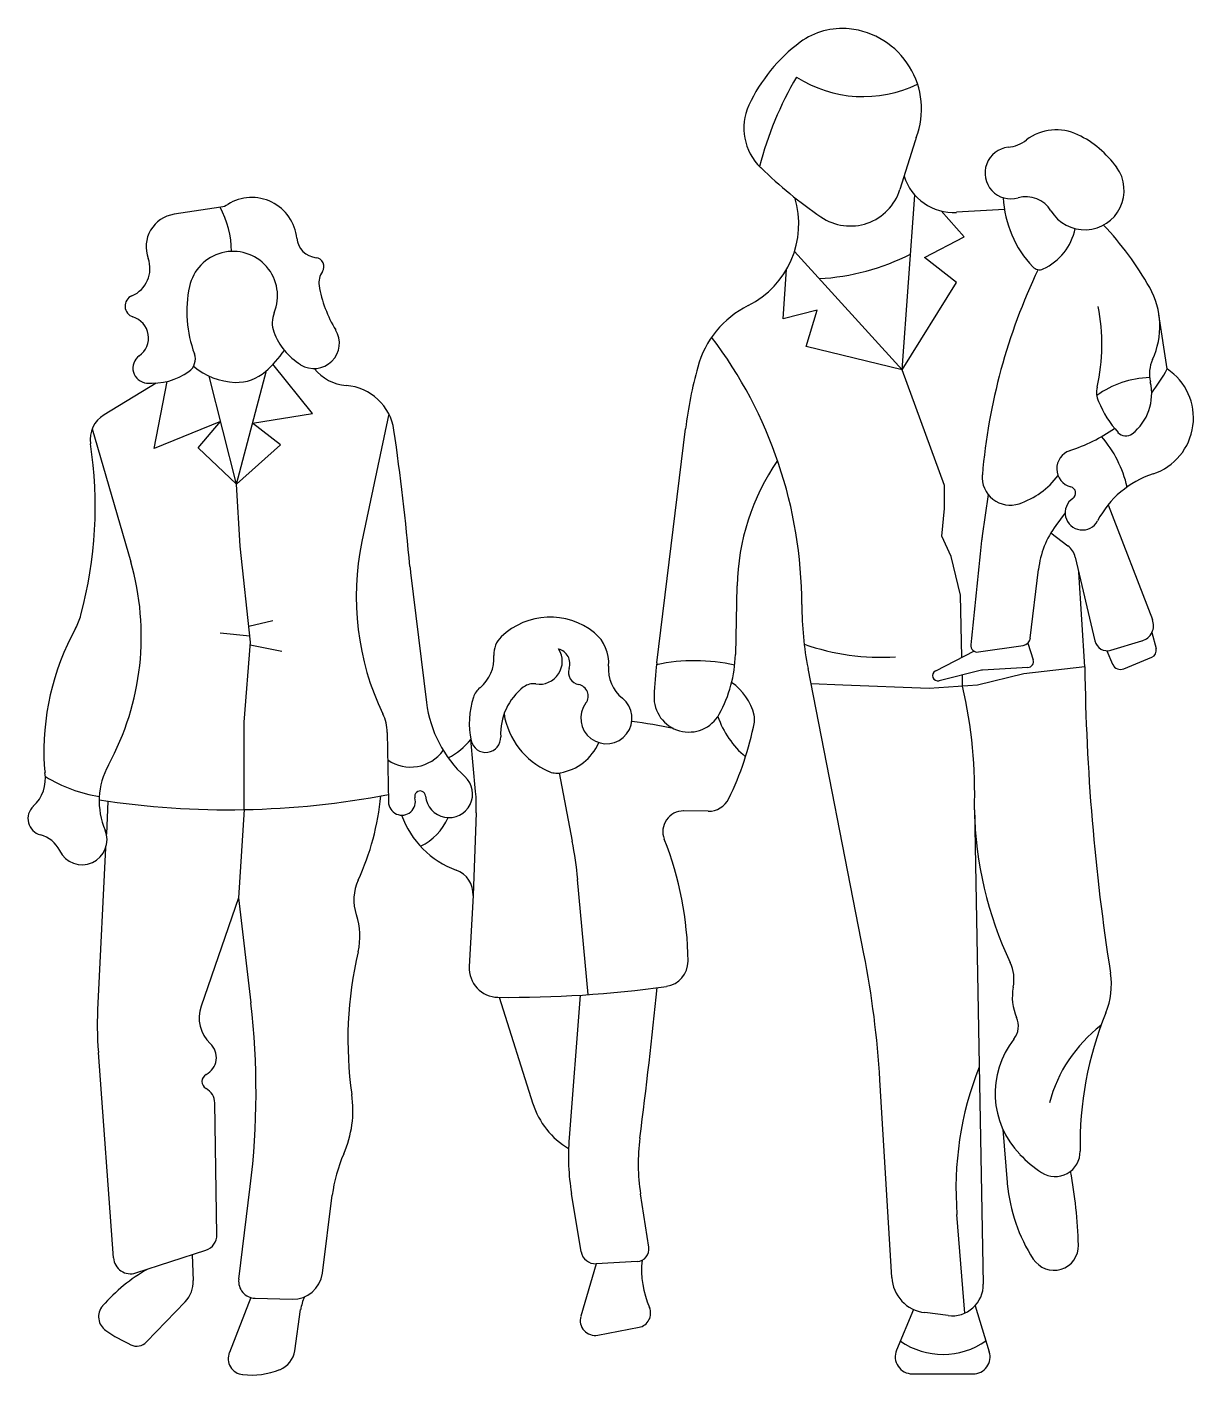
# Model space of a CAD drawing. Header units: metres. Extents: x 24.93 to 26.47, y 29.85 to 31.62.
import ezdxf

# ---------------------------------------------------------------- set-up
doc = ezdxf.new("R2010")
doc.units = ezdxf.units.M
doc.header["$MEASUREMENT"] = 0

# ---------------------------------------------------------------- blocks, each defined once
blk = doc.blocks.new('Famiglia')
at = {"color": 0}
for p, q in [((-0.0375, 1.6827), (-0.0583, 1.6161)), ((-0.0553, 1.37), (-0.0378, 1.6084)), ((-0.9848, 1.5923), (-1.0487, 1.5824)), ((0.0293, 1.5516), (-0.002, 1.5869)), ((0.0842, 1.589), (0.0189, 1.5851)), ((-0.025, 1.5232), (0.0293, 1.5516)), ((-0.0553, 1.37), (-0.2023, 1.5316)), ((0.0191, 1.4894), (-0.025, 1.5232)), ((-0.2178, 1.4399), (-0.2129, 1.5075)), ((-0.0553, 1.37), (0.0191, 1.4894)), ((-0.1713, 1.4517), (-0.2178, 1.4399)), ((-0.1863, 1.4021), (-0.1713, 1.4517)), ((0.3063, 1.3713), (0.295, 1.4457)), ((-0.0553, 1.37), (-0.1863, 1.4021)), ((-0.9634, 1.2143), (-0.9227, 1.369)), ((-0.8599, 1.3106), (-0.9137, 1.3777)), ((0.0023, 1.2123), (-0.0553, 1.37)), ((-1.073, 1.3519), (-1.1442, 1.3088)), ((-1.0756, 1.263), (-1.0581, 1.3542)), ((-0.9634, 1.2143), (-1.0009, 1.3615)), ((-0.9415, 1.2973), (-0.8599, 1.3106)), ((-0.7556, 1.31), (-0.7923, 1.1357)), ((-1.1604, 1.2894), (-1.1078, 1.1083)), ((-0.9851, 1.2996), (-1.0756, 1.263)), ((-1.0159, 1.2635), (-0.9851, 1.2996)), ((-0.9033, 1.2677), (-0.9415, 1.2973)), ((-0.3901, 0.9702), (-0.3508, 1.2898)), ((-0.9634, 1.2143), (-1.0159, 1.2635)), ((-0.9634, 1.2143), (-0.9033, 1.2677)), ((-0.9585, 1.1294), (-0.9634, 1.2143)), ((0.0023, 1.1807), (0.0023, 1.2123)), ((0.0622, 1.2), (0.0539, 1.1436)), ((-0.0012, 1.1433), (0.0023, 1.1807)), ((0.2258, 1.1859), (0.2861, 1.0294)), ((0.1671, 1.1751), (0.1545, 1.1579)), ((0.0117, 1.1152), (-0.0012, 1.1433)), ((0.1476, 1.1475), (0.1709, 1.1299)), ((-0.9443, 0.9983), (-0.9585, 1.1294)), ((0.0245, 1.0625), (0.0117, 1.1152)), ((0.1809, 1.1146), (0.2077, 1.0002)), ((-0.726, 1.0936), (-0.7042, 0.9162)), ((0.1196, 1.0041), (0.1307, 1.0976)), ((0.194, 0.9646), (0.1857, 1.0941)), ((-0.2806, 1.0754), (-0.2828, 0.9815)), ((0.0263, 0.9778), (0.0245, 1.0625)), ((-0.9467, 1.0201), (-0.914, 1.0282)), ((-0.9859, 1.0114), (-0.9452, 1.007)), ((-0.953, 0.8891), (-0.9443, 0.9983)), ((-0.9446, 0.9949), (-0.9017, 0.9862)), ((0.1162, 0.9971), (0.1235, 0.9745)), ((0.2295, 0.9876), (0.2719, 1.0003)), ((0.2853, 1.0115), (0.2911, 0.9897)), ((0.0429, 0.9863), (-0.0099, 0.9591)), ((0.0488, 0.9851), (0.1099, 0.994)), ((0.224, 0.9868), (0.2319, 0.9684)), ((0.2473, 0.9621), (0.2853, 0.978)), ((-0.1075, 0.5732), (-0.1837, 0.9625)), ((0.053, 0.9603), (-0.0049, 0.9459)), ((0.1163, 0.964), (0.0545, 0.9605)), ((0.194, 0.9646), (0.1107, 0.9553)), ((-0.1361, 0.9399), (-0.1796, 0.9414)), ((-0.0184, 0.9352), (-0.1361, 0.9399)), ((0.0475, 0.9399), (-0.0184, 0.9352)), ((0.0272, 0.9384), (0.0269, 0.9538)), ((0.1107, 0.9553), (0.0475, 0.9399)), ((-0.953, 0.77), (-0.953, 0.8891)), ((-0.7577, 0.8753), (-0.7561, 0.7805)), ((-0.6373, 0.7948), (-0.6436, 0.8656)), ((-0.5232, 0.82), (-0.5054, 0.7271)), ((-1.1388, 0.7814), (-1.141, 0.7366)), ((-0.953, 0.77), (-0.9606, 0.6495)), ((-0.6365, 0.7655), (-0.6406, 0.6532)), ((-0.3199, 0.7677), (-0.3533, 0.7681)), ((0.0433, 0.7697), (0.0554, 0.1226)), ((-1.142, 0.7176), (-1.1527, 0.5058)), ((-0.4838, 0.5175), (-0.498, 0.6748)), ((-0.9606, 0.6495), (-1.0118, 0.5017)), ((-0.9606, 0.6495), (-0.9439, 0.5062)), ((-0.6407, 0.6526), (-0.6458, 0.5557)), ((-0.4945, 0.5168), (-0.5097, 0.322)), ((-0.6053, 0.5139), (-0.5591, 0.3687)), ((-1.1313, 0.1582), (-1.1519, 0.4385)), ((-0.0695, 0.1315), (-0.0856, 0.401)), ((-0.9901, 0.1899), (-0.9931, 0.3696)), ((0.0823, 0.3333), (0.0879, 0.2613)), ((-0.9603, 0.129), (-0.9447, 0.2555)), ((-0.8463, 0.1372), (-0.8329, 0.2437)), ((-0.4932, 0.1667), (-0.5064, 0.2462)), ((-0.4009, 0.1728), (-0.4122, 0.2456)), ((0.0302, 0.0829), (0.0195, 0.2174)), ((-1.1008, 0.1377), (-1.0052, 0.1687)), ((-1.0241, 0.1626), (-1.0225, 0.1272)), ((-0.4729, 0.1503), (-0.4938, 0.0785)), ((-0.4166, 0.1534), (-0.4728, 0.1503)), ((-1.0334, 0.0984), (-1.0863, 0.0436)), ((-0.9439, 0.1041), (-0.9732, 0.0291)), ((-0.938, 0.1032), (-0.8874, 0.1019)), ((0.0442, 0.093), (0.0636, 0.0302)), ((-0.8839, 0.0316), (-0.8759, 0.0876)), ((-0.0396, 0.0878), (-0.0629, 0.0323)), ((0.0076, 0.0795), (-0.0244, 0.0835)), ((-0.4705, 0.0529), (-0.4143, 0.0635)), ((-0.0414, 0), (0.0414, 0))]:
    blk.add_line(p, q, dxfattribs=at)
for centre, radius, start, end in [((-0.1374, 1.7405), 0.0955, 83.9544, 126.5371), ((-0.139, 1.7261), 0.1101, 339.264, 83.9544), ((-0.0605, 1.6366), 0.2248, 126.5371, 155.1373), ((0.208, 1.5302), 0.4726, 149.5484, 165.6181), ((-0.1081, 1.9127), 0.1697, 237.4286, 295.8101), ((-0.197, 1.6999), 0.0743, 155.1373, 226.2364), ((0.1552, 1.6306), 0.0671, 64.0607, 127.5822), ((0.0371, 1.6594), 0.0782, 159.264, 162.664), ((0.0843, 1.7227), 0.0491, 275.9683, 307.5822), ((0.1224, 1.5633), 0.142, 35.9154, 64.0607), ((0.0931, 1.6387), 0.0353, 95.9683, 286.085), ((-0.3394, 1.5513), 0.1315, 45.8635, 46.2365), ((0.1895, 2.0964), 0.628, 225.8635, 235.4985), ((0.1938, 1.615), 0.0538, 211.1228, 35.9154), ((0.0147, 1.6554), 0.0705, 197.2958, 273.4443), ((-0.9425, 1.5438), 0.0615, 5.4529, 122.2204), ((-0.321, 1.5693), 0.1246, 296.53, 16.7161), ((-0.126, 1.6373), 0.0709, 235.4985, 342.664), ((0.2314, 1.6132), 0.1492, 183.13, 223.4096), ((0.1139, 1.5667), 0.0396, 31.1228, 106.085), ((-1.1041, 1.529), 0.134, 1.1815, 28.1285), ((-0.9886, 1.6171), 0.025, 278.801, 302.2204), ((-1.0418, 1.5379), 0.045, 98.801, 200.3344), ((-0.087, 1.2752), 0.4236, 29.2779, 43.6646), ((-0.8518, 1.5525), 0.0295, 185.4529, 264.0382), ((0.1058, 1.5775), 0.0763, 294.2221, 348.9235), ((-0.9682, 1.471), 0.0608, 337.6107, 167.9253), ((-1.1218, 1.5083), 0.0403, 292.8544, 20.3344), ((-0.8561, 1.5112), 0.012, 324.8041, 84.0383), ((-0.1848, 1.8057), 0.3115, 272.9694, 296.9199), ((0.132, 1.5191), 0.0124, 223.4096, 294.2221), ((-0.8252, 1.4894), 0.0258, 144.8041, 189.4412), ((0.8564, 1.1592), 0.8051, 154.4118, 175.1745), ((-0.868, 1.4495), 0.1633, 167.9253, 200.5895), ((-0.6832, 1.513), 0.1698, 189.4412, 211.3997), ((0.1882, 1.4295), 0.1081, 335.3099, 29.2779), ((-1.1002, 1.457), 0.0153, 112.8544, 252.9523), ((-0.2061, 1.3389), 0.1328, 116.53, 164.778), ((-0.0482, 1.4049), 0.2654, 347.3291, 11.1968), ((-1.1135, 1.4137), 0.03, 305.2629, 72.9523), ((-0.8791, 1.4343), 0.0356, 157.6107, 200.478), ((-0.8287, 1.4531), 0.0894, 200.478, 238.1142), ((-0.8577, 1.4065), 0.0346, 238.1142, 31.3997), ((-0.7976, 1.0489), 0.6054, 0.0819, 37.1684), ((-1.0843, 1.3725), 0.0205, 125.2629, 265.3578), ((-1.0405, 1.3848), 0.0209, 305.035, 20.5895), ((-1.0352, 1.4939), 0.1681, 311.5006, 324.663), ((0.3294, 1.3646), 0.0473, 155.3099, 193.4195), ((-1.0789, 1.4396), 0.0878, 265.3578, 305.035), ((-0.9622, 1.4454), 0.0924, 229.6478, 268.0166), ((-0.9633, 1.4126), 0.0596, 268.0166, 311.5006), ((-0.8094, 1.4095), 0.0609, 218.0535, 265.7672), ((0.2429, 1.2168), 0.5981, 164.778, 172.9874), ((0.1009, 1.4812), 0.2329, 322.3166, 331.8661), ((0.2619, 1.3044), 0.0803, 288.2289, 56.463), ((-0.8191, 1.2777), 0.0712, 8.2025, 85.7672), ((0.2425, 1.3395), 0.0326, 167.3291, 202.6254), ((0.2852, 1.233), 0.1265, 91.308, 126.3337), ((0.2158, 1.3375), 0.0694, 308.032, 13.4195), ((0.3523, 1.3852), 0.1513, 202.6254, 221.6554), ((-1.1238, 1.2751), 0.0393, 121.236, 188.6033), ((0.1009, 1.4812), 0.2329, 288.136, 304.9423), ((-4.2161, 0.7881), 3.5033, 5.1362, 8.2025), ((0.0952, 1.1739), 0.1607, 13.0582, 40.865), ((0.2498, 1.2942), 0.0144, 221.6554, 308.032), ((-1.7284, 1.1837), 0.5722, 345.0046, 8.6033), ((0.1814, 1.2353), 0.0257, 108.136, 255.4745), ((0.0352, 1.0679), 0.3158, 145.5896, 178.6314), ((0.0922, 1.2237), 0.0383, 175.1745, 288.3607), ((0.07, 1.2906), 0.1087, 288.3607, 323.5026), ((0.3284, 1.1025), 0.1323, 108.2289, 152.2033), ((0.1727, 1.202), 0.00875, 303.7048, 75.4745), ((0.1906, 1.1751), 0.0235, 123.7048, 332.2033), ((0.2307, 1.1178), 0.1786, 171.6906, 173.8135), ((0.2568, 1.0827), 0.127, 143.7051, 173.2593), ((-0.4334, 1.0602), 0.3668, 168.1246, 205.7616), ((12.7788, -0.2424), 12.8002, 173.8135, 174.453), ((0.1549, 1.1086), 0.0267, 13.1863, 53.0042), ((-1.4589, 1.0063), 0.3656, 331.2997, 16.2021), ((-0.4777, 1.1241), 0.2502, 185.1362, 187.0083), ((0.2651, 1.0504), 0.4573, 180.0819, 191.0857), ((-1.2554, 1.057), 0.0825, 331.2766, 345.0046), ((-0.5356, 0.9362), 0.0964, 51.0866, 133.7218), ((-0.8754, 0.8487), 0.3508, 151.2766, 183.0758), ((0.2656, 1.0214), 0.0221, 286.734, 21.0896), ((-0.5797, 0.9823), 0.0326, 133.7218, 183.4198), ((-0.508, 0.9704), 0.0524, 355.0338, 51.0866), ((-0.0831, 1.2999), 0.3221, 250.8142, 273.3338), ((0.0475, 0.994), 0.00902, 174.453, 278.3048), ((0.1082, 1.0054), 0.0115, 278.3048, 353.2593), ((0.2245, 1.0041), 0.0173, 193.1863, 286.734), ((-0.6653, 0.9771), 0.0532, 309.8587, 3.4198), ((-0.5502, 0.9723), 0.0312, 260.9372, 32.775), ((-0.5293, 0.9691), 0.0207, 341.7284, 75.2715), ((-0.4591, 0.9857), 0.1763, 331.0528, 358.6314), ((0.2815, 0.9871), 0.00991, 292.6817, 14.9354), ((-0.4935, 0.9573), 0.017, 161.7284, 259.6631), ((-0.4056, 0.9616), 0.0504, 175.0338, 231.544), ((0.163, 0.9021), 0.5573, 172.9874, 177.6153), ((-0.3382, 0.7208), 0.2524, 77.5346, 101.9242), ((-0.0066, 0.9528), 0.00713, 117.1942, 283.9871), ((0.055, 0.9526), 0.00798, 93.2612, 103.9871), ((0.1159, 0.972), 0.00801, 273.2612, 17.8661), ((3.1342, 1.0007), 2.9405, 180.7033, 188.8817), ((0.2428, 0.973), 0.0118, 203.1272, 292.6817), ((-0.5585, 0.9203), 0.0215, 80.9372, 127.7024), ((-0.4994, 0.925), 0.0158, 323.3551, 79.6631), ((-0.3311, 0.8806), 0.0762, 14.0023, 55.4755), ((-0.534, 0.888), 0.1118, 161.4727, 192.3794), ((-0.613, 0.9144), 0.0286, 129.8587, 161.4727), ((-0.5224, 0.8735), 0.0807, 127.7024, 182.8905), ((-0.4587, 0.8947), 0.0349, 143.3552, 51.544), ((-0.3463, 0.9233), 0.0475, 177.6153, 331.0528), ((-0.5933, 0.7941), 0.637, 357.8001, 13.0911), ((-0.5416, 0.9362), 0.1638, 187.0083, 227.7329), ((-0.8184, 0.8743), 0.0607, 0.941, 25.7616), ((-0.4951, 0.9179), 0.1048, 189.5696, 245.8303), ((-0.5671, -0.1286), 1.0289, 78.8046, 82.0068), ((-0.1885, 0.9379), 0.1251, 198.9939, 229.918), ((-0.6738, 0.971), 0.4249, 334.0381, 348.9085), ((-0.2791, 0.8936), 0.0226, 348.9085, 14.0023), ((-0.7273, 0.9368), 0.1099, 298.7348, 319.6298), ((-0.6233, 0.8684), 0.0204, 192.3794, 2.8905), ((-0.7259, 0.8827), 0.0547, 235.1811, 324.3711), ((-0.5339, 0.8898), 0.0707, 280.01, 336.3197), ((-1.1413, 0.8344), 0.0845, 183.0758, 189.3645), ((-1.0485, 0.7816), 0.1023, 151.2997, 202.8363), ((-1.2754, 0.8123), 0.0513, 312.6348, 9.3645), ((-1.116, 0.9929), 0.2081, 238.7071, 260.4336), ((-0.6734, 0.7912), 0.0321, 184.7603, 47.733), ((-0.5265, 0.8478), 0.028, 245.8303, 280.01), ((-0.7129, 0.788), 0.00743, 4.7603, 196.0467), ((-0.8715, 0.7741), 0.2352, 357.9123, 5.0565), ((-1.2251, 0.7577), 0.0229, 132.6347, 255.4266), ((-0.975, 1.9283), 1.1585, 261.2736, 280.8825), ((-1.1198, 0.8212), 0.3546, 335.4217, 354.744), ((-0.7377, 0.7808), 0.0184, 180.941, 16.0467), ((-0.3196, 0.7985), 0.0308, 269.3221, 334.0381), ((-0.6215, 0.8039), 0.1238, 199.5835, 250.0786), ((-0.7451, 0.7892), 0.0766, 295.23, 336.8907), ((-0.3537, 0.74), 0.0281, 89.3221, 201.3539), ((0.5523, 0.7792), 0.5091, 181.0735, 205.3311), ((-1.1741, 0.7288), 0.034, 205.686, 22.8363), ((-1.241, 0.6966), 0.0403, 25.686, 75.4265), ((-1.0274, 0.6269), 0.5316, 5.1699, 10.862), ((-0.8202, 0.5576), 0.4729, 0.6846, 21.3539), ((-0.6757, 0.6545), 0.0351, 356.9445, 70.0786), ((-0.7388, 0.6469), 0.0645, 155.4217, 198.5386), ((-0.8872, 0.5971), 0.0921, 346.7098, 18.5386), ((-0.2901, 0.4561), 0.5214, 166.7098, 188.2522), ((-1.3813, 0.3237), 1.298, 3.4154, 11.0857), ((-0.6063, 0.5535), 0.0396, 176.9445, 269.3458), ((-0.3817, 0.5628), 0.0343, 278.0637, 0.6846), ((0.0429, 0.5381), 0.0544, 348.8838, 25.3311), ((0.1285, 0.531), 0.1017, 337.7905, 8.8817), ((-0.5895, 2.0293), 1.5155, 269.3458, 278.0637), ((-6.6718, 1.139), 6.3118, 352.56, 354.4368), ((0.1646, 0.5142), 0.0696, 168.8838, 203.6111), ((-0.6107, 0.4783), 0.5427, 177.1019, 184.2125), ((-0.9662, 0.4859), 0.0483, 160.863, 226.938), ((-1.9897, 0.3844), 1.0529, 352.9682, 6.6441), ((0.0744, 0.4748), 0.0289, 321.8494, 23.6111), ((0.6624, 0.313), 0.475, 157.7905, 181.0898), ((0.3346, 0.32), 0.1954, 127.3703, 165.2005), ((-1.017, 0.4316), 0.0261, 297.9733, 46.938), ((0.1914, 0.3829), 0.1198, 141.8494, 224.06), ((-0.9997, 0.3989), 0.0109, 117.9733, 240.976), ((0.467, 0.2529), 0.4489, 158.3244, 184.5391), ((-1.0161, 0.3693), 0.023, 0.9598, 60.976), ((-0.953, 0.3599), 0.1484, 336.2114, 8.2523), ((-0.4548, 0.4019), 0.1094, 197.651, 239.4338), ((-0.1974, 0.2976), 0.3132, 175.5388, 189.4366), ((-0.146, 0.2868), 0.2694, 172.56, 188.788), ((-0.6315, 0.2182), 0.2029, 156.2114, 172.7962), ((0.0885, 0.2834), 0.0232, 43.4347, 44.059), ((0.2241, 0.4118), 0.1635, 223.4347, 236.9218), ((0.1535, 0.3033), 0.0341, 236.9218, 1.0898), ((-0.4761, 0.1558), 0.6617, 1.7364, 10.5146), ((0.223, 0.272), 0.1354, 184.5127, 185.4023), ((0.3166, 0.2808), 0.2295, 185.4023, 212.7496), ((-1.012, 0.1896), 0.0219, 288.0036, 0.9598), ((-0.4739, 0.1699), 0.0196, 189.4366, 273.176), ((-0.4175, 0.1702), 0.0168, 273.176, 8.7879), ((0.1518, 0.1748), 0.0335, 212.7496, 1.7364), ((-1.108, 0.1599), 0.0234, 184.2125, 288.0036), ((-0.2803, 0.1425), 0.1305, 174.463, 203.506), ((-0.969, -0.0612), 0.2346, 119.5057, 139.006), ((-0.9375, 0.1262), 0.023, 172.9682, 268.5724), ((-0.8864, 0.1423), 0.0404, 268.5724, 352.7962), ((-0.0181, 0.1346), 0.0515, 183.4154, 262.9452), ((-1.0614, 0.1255), 0.039, 316.0363, 2.6112), ((0.0128, 0.1218), 0.0426, 262.9452, 1.0735), ((-1.1289, 0.0778), 0.0227, 139.006, 235.8464), ((-0.8161, 0.079), 0.0604, 154.4196, 171.8203), ((-0.4742, 0.0728), 0.0203, 163.8435, 280.703), ((-0.4179, 0.0827), 0.0195, 280.703, 23.506), ((-1.0067, 0.258), 0.2405, 235.8464, 245.2278), ((-1.0997, 0.0564), 0.0186, 245.2278, 316.0363), ((0.0003, 0.1294), 0.1028, 235.656, 304.8622), ((-0.9526, 0.021), 0.0222, 158.6026, 263.677), ((-0.9165, 0.0363), 0.0329, 291.5485, 351.8203), ((-0.0414, 0.0233), 0.0233, 157.2386, 270), ((0.0414, 0.0233), 0.0233, 270, 17.1822), ((-0.9433, 0.1044), 0.1061, 263.677, 291.5485)]:
    blk.add_arc(centre, radius, start, end, dxfattribs=at)

msp = doc.modelspace()

# ---------------------------------------------------------------- block references
at = {"xscale": 0.9635783575442418, "yscale": 0.9635783575442418, "zscale": 0.9635783575442454}
msp.add_blockref('Famiglia', (26.1351, 29.853), dxfattribs=at)

doc.saveas('drawing.dxf')
